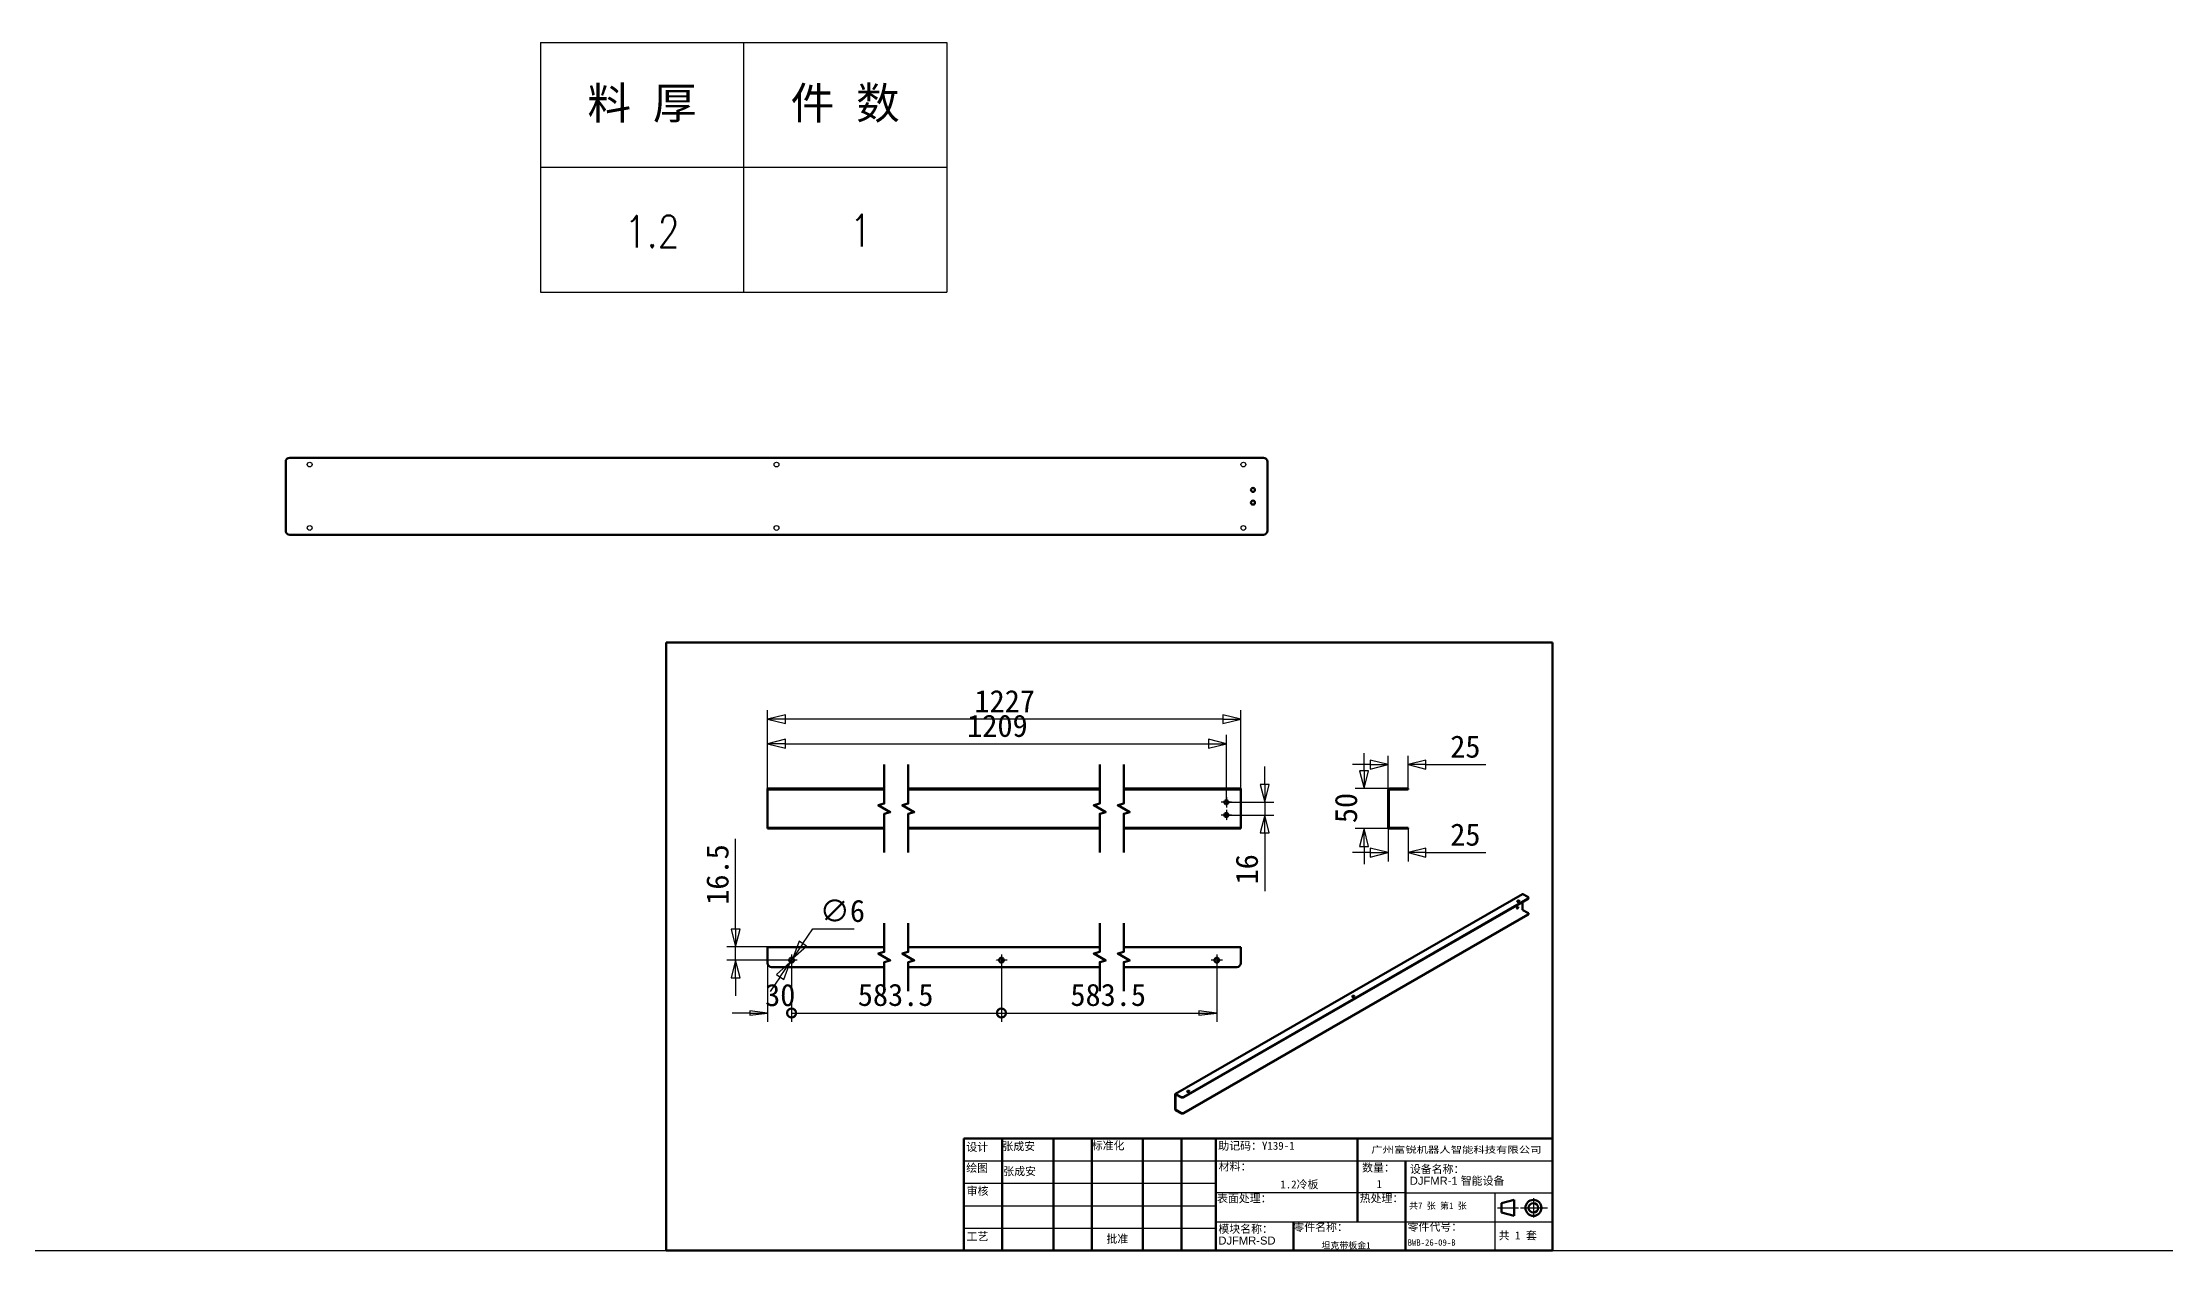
# Model space of a CAD drawing. Header units: millimetres. Extents: x 1521 to 290450, y -90694 to 6693.
# Drawn here: x 13728 to 16381, y -5627 to -4117 of the extents above; entities that cross this region are included whole.
import ezdxf
from ezdxf.enums import TextEntityAlignment as Align

# ---------------------------------------------------------------- set-up
doc = ezdxf.new("R2010")
doc.units = ezdxf.units.MM
doc.linetypes.add('CHAIN', pattern=[0.3543, 0.2362, -0.0295, 0.0591, -0.0295])
doc.layers.add('中心标记 (ISO)', color=1, linetype='Continuous', lineweight=25, true_color=0xff0000)
doc.layers.add('尺寸 (ISO)', color=5, linetype='Continuous', lineweight=25, true_color=0x0000ff)
for name, color, linetype, lineweight in [('可见 (ISO)', 7, 'Continuous', 50), ('图框 (ISO)', 7, 'Continuous', 70), ('折线 (ISO)', 7, 'Continuous', 50), ('标题 (ISO)', 7, 'Continuous', 50), ('符号 (ISO)', 7, 'Continuous', 25)]:
    doc.layers.add(name, color=color, linetype=linetype, lineweight=lineweight)
doc.styles.add('DIM', font='romans.shx', dxfattribs={"width": 0.8, "bigfont": 'bigfont.shx'})
doc.styles.get("Standard").update_dxf_attribs({"font": 'arial.ttf'})
doc.styles.add('文本样式126', font='simfang.ttf', dxfattribs={"width": 1.3})
doc.styles.add('文本样式19', font='tahoma.ttf')
doc.styles.add('文本样式91', font='simfang.ttf')
doc.styles.add('注释文本 (ISO)', font='simfang.ttf')
doc.dimstyles.new('默认 (GB)', dxfattribs={"dimscale": 11.111111, "dimtxt": 2.5, "dimasz": 2, "dimexe": 1, "dimexo": 0, "dimgap": 0.75, "dimtad": 1, "dimtoh": 1, "dimrnd": 1e-08, "dimdsep": 46, "dimtxsty": '注释文本 (ISO)', "dimblk": 'Filled-2', "dimcen": 0.09, "dimdle": 10, "dimclrd": 256, "dimclre": 256, "dimclrt": 256, "dimaunit": 1, "dimadec": 3, "dimazin": 2, "dimtfac": 0.52, "dimtmove": 0, "dimatfit": 3, "dimldrblk": 'Filled-1', "dimfxl": 0, "dimtolj": 1, "dimlwd": -1, "dimlwe": -1, "dimarcsym": 0})

# ---------------------------------------------------------------- blocks, each defined once
blk = doc.blocks.new('图框 A3-A4')
at = {"layer": '图框 (ISO)'}
for p, q in [((287, 200), (10, 200)), ((10, 200), (10, 10)), ((287, 10), (287, 200)), ((10, 10), (287, 10))]:
    blk.add_line(p, q, dxfattribs=at)
blk = doc.blocks.new('标题栏 GB1')
at = {"layer": '标题 (ISO)'}
for p, q in [((194.57, 65.23), (194.57, 72.23)), ((194.57, 72.23), (378.57, 72.23)), ((206.57, 65.23), (206.57, 72.23)), ((222.57, 65.23), (222.57, 72.23)), ((234.57, 65.23), (234.57, 72.23)), ((250.57, 65.23), (250.57, 72.23)), ((262.57, 65.23), (262.57, 72.23)), ((273.31, 65.23), (273.31, 72.23)), ((317.57, 65.23), (317.57, 72.23)), ((378.57, 72.23), (378.57, 65.23)), ((194.57, 37.23), (194.57, 65.23)), ((206.57, 37.23), (206.57, 65.23)), ((222.57, 44.23), (222.57, 65.23)), ((234.57, 37.23), (234.57, 65.23)), ((250.57, 37.23), (250.57, 65.23)), ((262.57, 37.23), (262.57, 65.23)), ((273.31, 65.23), (273.31, 37.23)), ((317.57, 55.23), (317.57, 65.23)), ((378.57, 65.23), (378.57, 37.23)), ((317.57, 55.23), (317.57, 46.23)), ((366.57, 53.06), (362.57, 52.06)), ((362.57, 52.06), (362.57, 49.06)), ((362.57, 49.06), (366.57, 48.06)), ((366.57, 48.06), (366.57, 53.06)), ((222.57, 44.23), (222.57, 37.23)), ((297.57, 46.23), (297.57, 37.23)), ((378.57, 37.23), (194.57, 37.23))]:
    blk.add_line(p, q, dxfattribs=at)
at = {"layer": '标题 (ISO)', "lineweight": 25}
for p, q in [((194.57, 65.23), (273.31, 65.23)), ((273.31, 65.23), (378.57, 65.23)), ((194.57, 58.23), (273.31, 58.23)), ((332.57, 55.23), (273.31, 55.23)), ((332.57, 55.23), (378.57, 55.23)), ((360.57, 55.23), (360.57, 46.23)), ((372.58, 53.56), (372.58, 47.56)), ((194.57, 51.23), (273.31, 51.23)), ((361.32, 50.56), (367.88, 50.56)), ((368.55, 50.56), (370.07, 50.56)), ((370.07, 50.56), (376.97, 50.56)), ((194.57, 44.23), (273.31, 44.23)), ((273.31, 46.23), (378.57, 46.23)), ((360.57, 46.23), (360.57, 37.23))]:
    blk.add_line(p, q, dxfattribs=at)
at = {"layer": '标题 (ISO)', "lineweight": 50}
blk.add_line((332.57, 65.23), (332.57, 37.23), dxfattribs=at)
at = {"layer": '标题 (ISO)'}
for radius in [2.5, 1.5]:
    blk.add_circle((372.57, 50.56), radius, dxfattribs=at)
at = {"layer": '标题 (ISO)', "style": '文本样式126', "width": 1.3}
blk.add_text('广州富锐机器人智能科技有限公司', height=2, dxfattribs=at).set_placement((348.5, 68.73), align=Align.MIDDLE_CENTER)
at = {"layer": '标题 (ISO)', "char_height": 2.5, "style": '注释文本 (ISO)'}
for s, insert, attachment_point in [('\\f仿宋|b0|i0;设计', (195.38, 70.83), 1), ('张成安', (206.66, 71.05), 1), ('\\f仿宋|b0|i0;标准化', (234.57, 71.28), 1), ('助记码：Y139-1', (274.11, 71.21), 1), ('\\f仿宋|b0|i0;绘图', (195.35, 64.28), 1), ('张成安', (206.92, 63.22), 1), ('\\f仿宋|b0|i0;材料：', (274.24, 64.72), 1), ('\\f仿宋|b0|i0;数量：', (319.04, 64.37), 1), ('\\f仿宋|b0|i0;审核', (195.48, 57.07), 1), ('\\f仿宋|b0|i0;热处理：', (318.29, 54.82), 1), ('\\f仿宋|b0|i0;批准', (242.57, 40.73), 5), ('\\f仿宋|b0|i0;零件名称：', (297.57, 45.8), 1), ('\\f仿宋|b0|i0;零件代号：', (333.25, 45.9), 1)]:
    blk.add_mtext(s, dxfattribs=dict(at, insert=insert, attachment_point=attachment_point))
at = {"layer": '标题 (ISO)', "char_height": 2.5, "attachment_point": 1, "line_spacing_factor": 0.872369, "style": '注释文本 (ISO)'}
for s, insert in [('设备名称：\\P\\fArial|b0|i0;\\H2.5000;DJFMR-1 智能设备', (333.96, 63.91)), ('模块名称：\\P\\fArial|b0|i0;\\H2.5000;DJFMR-SD', (274.14, 45.23))]:
    blk.add_mtext(s, dxfattribs=dict(at, insert=insert))
at = {"layer": '标题 (ISO)', "char_height": 2.5, "attachment_point": 1, "style": '注释文本 (ISO)'}
for s, insert, width in [('\\f仿宋|b0|i0;表面处理：', (273.7, 54.78), 18.7135), ('\\f仿宋|b0|i0;工艺', (195.45, 42.85), 7.4854), ('  共 1 套', (358.32, 43.18), 17.7919)]:
    blk.add_mtext(s, dxfattribs=dict(at, insert=insert, width=width))
at = {"layer": '标题 (ISO)', "insert": (333.72, 52.22), "char_height": 2, "width": 27.2374, "attachment_point": 1, "line_spacing_factor": 0.856364, "style": '注释文本 (ISO)'}
blk.add_mtext('\\f仿宋|b0|i0;\\H2.0000;共7 张 第1 张', dxfattribs=at)
at = {"layer": '标题 (ISO)'}
for tag, p, height, style in [('材料_001', (273.82, 56.78), 2.5, '注释文本 (ISO)'), ('零件代号_001', (297.34, 38.19), 2, '文本样式91'), ('描述_001', (333.22, 38.74), 2, '文本样式91')]:
    blk.add_attdef(tag, p, '', height=height, dxfattribs=dict(at, style=style))
at = {"layer": '标题 (ISO)', "style": '文本样式91'}
blk.add_attdef('热处理', text='', height=2, dxfattribs=at).set_placement((318.2, 50.63), align=Align.TOP_LEFT)
at = {"layer": '标题 (ISO)', "style": '文本样式19'}
for tag, p in [('工程核准人', (256.57, 40.73)), ('工程批准日期', (267.94, 40.73))]:
    blk.add_attdef(tag, text='', height=1, dxfattribs=at).set_placement(p, align=Align.MIDDLE_CENTER)
blk = doc.blocks.new('Filled-2')
at = {"color": 0}
for p, q in [((0, 0), (-1, 0.25)), ((-1, 0.25), (-1, -0.25)), ((-1, 0), (0, 0)), ((-1, -0.25), (0, 0))]:
    blk.add_line(p, q, dxfattribs=at)
at = {"color": 0, "flags": 128}
blk.add_lwpolyline([(-1, -0.25), (0, 0), (-1, 0.25), (-1, -0.25)], dxfattribs=at)
at = {"color": 0}
blk.add_solid([(-1, -0.25), (0, 0), (-1, 0.25), (-1, -0.25)], dxfattribs=at)
blk = doc.blocks.new('*D299')
at = {"layer": 'Defpoints', "color": 0, "transparency": 16777216}
for p in [(15409.6, -5097.4), (15434.6, -5099.8), (15409.6, -5129.8)]:
    blk.add_point(p, dxfattribs=at)
at = {"layer": '尺寸 (ISO)', "transparency": 16777216}
for p, q in [((15409.6, -5097.4), (15409.6, -5140.9)), ((15434.6, -5099.8), (15434.6, -5140.9)), ((15387.3, -5129.8), (15365.1, -5129.8)), ((15456.8, -5129.8), (15531.7, -5129.8))]:
    blk.add_line(p, q, dxfattribs=at)
at = {"layer": '尺寸 (ISO)', "transparency": 16777216, "xscale": 22.22222222222222, "yscale": 22.22222222222222, "zscale": 22.22222222222222}
blk.add_blockref('Filled-2', (15409.6, -5129.8), dxfattribs=at)
at = {"layer": '尺寸 (ISO)', "transparency": 16777216, "xscale": 22.22222222222222, "yscale": 22.22222222222222, "zscale": 22.22222222222222, "rotation": 180}
blk.add_blockref('Filled-2', (15434.6, -5129.8), dxfattribs=at)
at = {"layer": '尺寸 (ISO)', "transparency": 16777216, "insert": (15487.3, -5093.3), "char_height": 27.78, "attachment_point": 1, "style": '注释文本 (ISO)'}
blk.add_mtext('\\A1;25', dxfattribs=at)
blk = doc.blocks.new('Filled-1')
at = {"color": 0}
for p, q in [((0, 0), (-1, 0.125)), ((-1, 0.125), (-1, -0.125)), ((-1, 0), (0, 0)), ((-1, -0.125), (0, 0))]:
    blk.add_line(p, q, dxfattribs=at)
at = {"color": 0, "flags": 128}
blk.add_lwpolyline([(-1, -0.125), (0, 0), (-1, 0.125), (-1, -0.125)], dxfattribs=at)
at = {"color": 0}
blk.add_solid([(-1, -0.125), (0, 0), (-1, 0.125), (-1, -0.125)], dxfattribs=at)
blk = doc.blocks.new('*D289')
at = {"layer": 'Defpoints', "color": 0, "transparency": 16777216}
for p in [(15379.6, -5049.8), (15412, -5049.8), (15412, -5099.8)]:
    blk.add_point(p, dxfattribs=at)
at = {"layer": '尺寸 (ISO)', "transparency": 16777216}
for p, q in [((15379.6, -5027.6), (15379.6, -5005.3)), ((15412, -5049.8), (15368.4, -5049.8)), ((15412, -5099.8), (15368.4, -5099.8)), ((15379.6, -5122), (15379.6, -5144.2))]:
    blk.add_line(p, q, dxfattribs=at)
at = {"layer": '尺寸 (ISO)', "transparency": 16777216, "xscale": 22.22222222222222, "yscale": 22.22222222222222, "zscale": 22.22222222222222}
for p, rotation in [((15379.6, -5049.8), 270), ((15379.6, -5099.8), 90)]:
    blk.add_blockref('Filled-2', p, dxfattribs=dict(at, rotation=rotation))
at = {"layer": '尺寸 (ISO)', "transparency": 16777216, "insert": (15343.1, -5092.9), "char_height": 27.78, "attachment_point": 1, "rotation": 90, "style": '注释文本 (ISO)'}
blk.add_mtext('\\A1;50', dxfattribs=at)
blk = doc.blocks.new('*D290')
at = {"layer": 'Defpoints', "color": 0, "transparency": 16777216}
for p in [(15434.6, -5019.8), (15409.6, -5052.2), (15434.6, -5049.8)]:
    blk.add_point(p, dxfattribs=at)
at = {"layer": '尺寸 (ISO)', "transparency": 16777216}
for p, q in [((15409.6, -5052.2), (15409.6, -5008.7)), ((15434.6, -5049.8), (15434.6, -5008.7)), ((15387.3, -5019.8), (15365.1, -5019.8)), ((15456.8, -5019.8), (15531.7, -5019.8))]:
    blk.add_line(p, q, dxfattribs=at)
at = {"layer": '尺寸 (ISO)', "transparency": 16777216, "xscale": 22.22222222222222, "yscale": 22.22222222222222, "zscale": 22.22222222222222}
blk.add_blockref('Filled-2', (15409.6, -5019.8), dxfattribs=at)
at = {"layer": '尺寸 (ISO)', "transparency": 16777216, "xscale": 22.22222222222222, "yscale": 22.22222222222222, "zscale": 22.22222222222222, "rotation": 180}
blk.add_blockref('Filled-2', (15434.6, -5019.8), dxfattribs=at)
at = {"layer": '尺寸 (ISO)', "transparency": 16777216, "insert": (15487.3, -4983.3), "char_height": 27.78, "attachment_point": 1, "style": '注释文本 (ISO)'}
blk.add_mtext('\\A1;25', dxfattribs=at)
blk = doc.blocks.new('*D291')
at = {"layer": 'Defpoints', "color": 0, "transparency": 16777216}
for p in [(15207.5, -4993.7), (14634.1, -5052.2), (15207.5, -5066.8)]:
    blk.add_point(p, dxfattribs=at)
at = {"layer": '尺寸 (ISO)', "transparency": 16777216}
for p, q in [((14634.1, -5052.2), (14634.1, -4982.6)), ((15207.5, -5066.8), (15207.5, -4982.6)), ((14656.3, -4993.7), (15185.3, -4993.7))]:
    blk.add_line(p, q, dxfattribs=at)
at = {"layer": '尺寸 (ISO)', "transparency": 16777216, "xscale": 22.22222222222222, "yscale": 22.22222222222222, "zscale": 22.22222222222222, "rotation": 180}
blk.add_blockref('Filled-2', (14634.1, -4993.7), dxfattribs=at)
at = {"layer": '尺寸 (ISO)', "transparency": 16777216, "xscale": 22.22222222222222, "yscale": 22.22222222222222, "zscale": 22.22222222222222}
blk.add_blockref('Filled-2', (15207.5, -4993.7), dxfattribs=at)
at = {"layer": '尺寸 (ISO)', "transparency": 16777216, "insert": (14883.6, -4957.3), "char_height": 27.78, "attachment_point": 1, "style": '注释文本 (ISO)'}
blk.add_mtext('\\A1;1209', dxfattribs=at)
blk = doc.blocks.new('*D292')
at = {"layer": 'Defpoints', "color": 0, "transparency": 16777216}
for p in [(14634.1, -4962.9), (14634.1, -5052.2), (15225.5, -5052.2)]:
    blk.add_point(p, dxfattribs=at)
at = {"layer": '尺寸 (ISO)', "transparency": 16777216}
for p, q in [((14634.1, -5052.2), (14634.1, -4951.8)), ((15225.5, -5052.2), (15225.5, -4951.8)), ((15203.3, -4962.9), (14656.3, -4962.9))]:
    blk.add_line(p, q, dxfattribs=at)
at = {"layer": '尺寸 (ISO)', "transparency": 16777216, "xscale": 22.22222222222222, "yscale": 22.22222222222222, "zscale": 22.22222222222222, "rotation": 180}
blk.add_blockref('Filled-2', (14634.1, -4962.9), dxfattribs=at)
at = {"layer": '尺寸 (ISO)', "transparency": 16777216, "xscale": 22.22222222222222, "yscale": 22.22222222222222, "zscale": 22.22222222222222}
blk.add_blockref('Filled-2', (15225.5, -4962.9), dxfattribs=at)
at = {"layer": '尺寸 (ISO)', "transparency": 16777216, "insert": (14892.7, -4926.5), "char_height": 27.78, "attachment_point": 1, "style": '注释文本 (ISO)'}
blk.add_mtext('\\A1;1227', dxfattribs=at)
blk = doc.blocks.new('*D293')
at = {"layer": 'Defpoints', "color": 0, "transparency": 16777216}
for p in [(15207.5, -5066.8), (15207.5, -5082.8), (15255.5, -5082.8)]:
    blk.add_point(p, dxfattribs=at)
at = {"layer": '尺寸 (ISO)', "transparency": 16777216}
for p, q in [((15255.5, -5044.6), (15255.5, -5022.3)), ((15207.5, -5066.8), (15266.7, -5066.8)), ((15255.5, -5066.8), (15255.5, -5082.8)), ((15207.5, -5082.8), (15266.7, -5082.8)), ((15255.5, -5105), (15255.5, -5177.9))]:
    blk.add_line(p, q, dxfattribs=at)
at = {"layer": '尺寸 (ISO)', "transparency": 16777216, "xscale": 22.22222222222222, "yscale": 22.22222222222222, "zscale": 22.22222222222222}
for p, rotation in [((15255.5, -5066.8), 270), ((15255.5, -5082.8), 90)]:
    blk.add_blockref('Filled-2', p, dxfattribs=dict(at, rotation=rotation))
at = {"layer": '尺寸 (ISO)', "transparency": 16777216, "insert": (15219.1, -5169.5), "char_height": 27.78, "attachment_point": 1, "rotation": 90, "style": '注释文本 (ISO)'}
blk.add_mtext('\\A1;16', dxfattribs=at)
blk = doc.blocks.new('_DotSmall')
at = {"color": 0, "linetype": 'ByBlock', "const_width": 0.5}
blk.add_lwpolyline([(-0.0625, 0, 1), (0.0625, 0, 1)], format="xyb", close=True, dxfattribs=at)
blk = doc.blocks.new('*D294')
at = {"layer": 'Defpoints', "color": 0, "transparency": 16777216}
for p in [(14634.1, -5267.7), (14664.1, -5264.2), (14664.1, -5330.2)]:
    blk.add_point(p, dxfattribs=at)
at = {"layer": '尺寸 (ISO)', "transparency": 16777216}
for p, q in [((14634.1, -5267.7), (14634.1, -5341.3)), ((14664.1, -5264.2), (14664.1, -5341.3)), ((14611.9, -5330.2), (14589.7, -5330.2)), ((14664.1, -5330.2), (14686.3, -5330.2))]:
    blk.add_line(p, q, dxfattribs=at)
at = {"layer": '尺寸 (ISO)', "transparency": 16777216, "xscale": 22.22222222222222, "yscale": 22.22222222222222, "zscale": 22.22222222222222}
blk.add_blockref('Filled-1', (14634.1, -5330.2), dxfattribs=at)
at = {"layer": '尺寸 (ISO)', "transparency": 16777216, "xscale": 22.22222222222222, "yscale": 22.22222222222222, "zscale": 22.22222222222222, "rotation": 180}
blk.add_blockref('_DotSmall', (14664.1, -5330.2), dxfattribs=at)
at = {"layer": '尺寸 (ISO)', "transparency": 16777216, "insert": (14631, -5293.8), "char_height": 27.78, "attachment_point": 1, "style": '注释文本 (ISO)'}
blk.add_mtext('\\A1;30', dxfattribs=at)
blk = doc.blocks.new('*D295')
at = {"layer": 'Defpoints', "color": 0, "transparency": 16777216}
for p in [(14664.1, -5264.2), (14926.4, -5264.2), (14926.4, -5330.2)]:
    blk.add_point(p, dxfattribs=at)
at = {"layer": '尺寸 (ISO)', "transparency": 16777216}
for p, q in [((14664.1, -5264.2), (14664.1, -5341.3)), ((14926.4, -5264.2), (14926.4, -5341.3)), ((14664.1, -5330.2), (14926.4, -5330.2))]:
    blk.add_line(p, q, dxfattribs=at)
at = {"layer": '尺寸 (ISO)', "transparency": 16777216, "xscale": 22.22222222222222, "yscale": 22.22222222222222, "zscale": 22.22222222222222, "rotation": 180}
blk.add_blockref('_DotSmall', (14664.1, -5330.2), dxfattribs=at)
at = {"layer": '尺寸 (ISO)', "transparency": 16777216, "xscale": 22.22222222222222, "yscale": 22.22222222222222, "zscale": 22.22222222222222}
blk.add_blockref('_DotSmall', (14926.4, -5330.2), dxfattribs=at)
at = {"layer": '尺寸 (ISO)', "transparency": 16777216, "insert": (14746.9, -5293.6), "char_height": 27.78, "attachment_point": 1, "style": '注释文本 (ISO)'}
blk.add_mtext('\\A1;583.5', dxfattribs=at)
blk = doc.blocks.new('*D296')
at = {"layer": 'Defpoints', "color": 0, "transparency": 16777216}
for p in [(14926.4, -5264.2), (15195.5, -5264.2), (15195.5, -5330.2)]:
    blk.add_point(p, dxfattribs=at)
at = {"layer": '尺寸 (ISO)', "transparency": 16777216}
for p, q in [((14926.4, -5264.2), (14926.4, -5341.3)), ((15195.5, -5264.2), (15195.5, -5341.3)), ((14926.4, -5330.2), (15173.3, -5330.2))]:
    blk.add_line(p, q, dxfattribs=at)
at = {"layer": '尺寸 (ISO)', "transparency": 16777216, "xscale": 22.22222222222222, "yscale": 22.22222222222222, "zscale": 22.22222222222222, "rotation": 180}
blk.add_blockref('_DotSmall', (14926.4, -5330.2), dxfattribs=at)
at = {"layer": '尺寸 (ISO)', "transparency": 16777216, "xscale": 22.22222222222222, "yscale": 22.22222222222222, "zscale": 22.22222222222222}
blk.add_blockref('Filled-1', (15195.5, -5330.2), dxfattribs=at)
at = {"layer": '尺寸 (ISO)', "transparency": 16777216, "insert": (15012.6, -5293.6), "char_height": 27.78, "attachment_point": 1, "style": '注释文本 (ISO)'}
blk.add_mtext('\\A1;583.5', dxfattribs=at)
blk = doc.blocks.new('*D297')
at = {"layer": 'Defpoints', "color": 0, "transparency": 16777216}
for p in [(14634.1, -5247.7), (14594.1, -5264.2), (14664.1, -5264.2)]:
    blk.add_point(p, dxfattribs=at)
at = {"layer": '尺寸 (ISO)', "transparency": 16777216}
for p, q in [((14594.1, -5225.5), (14594.1, -5112.5)), ((14634.1, -5247.7), (14583, -5247.7)), ((14594.1, -5264.2), (14594.1, -5247.7)), ((14664.1, -5264.2), (14583, -5264.2)), ((14594.1, -5286.4), (14594.1, -5308.7))]:
    blk.add_line(p, q, dxfattribs=at)
at = {"layer": '尺寸 (ISO)', "transparency": 16777216, "xscale": 22.22222222222222, "yscale": 22.22222222222222, "zscale": 22.22222222222222}
for p, rotation in [((14594.1, -5247.7), 270), ((14594.1, -5264.2), 90)]:
    blk.add_blockref('Filled-2', p, dxfattribs=dict(at, rotation=rotation))
at = {"layer": '尺寸 (ISO)', "transparency": 16777216, "insert": (14557.5, -5194.9), "char_height": 27.78, "attachment_point": 1, "rotation": 90, "style": '注释文本 (ISO)'}
blk.add_mtext('\\A1;16.5', dxfattribs=at)
blk = doc.blocks.new('*D298')
at = {"layer": 'Defpoints', "color": 0, "transparency": 16777216}
for p in [(14662.4, -5266.7), (14665.8, -5261.7)]:
    blk.add_point(p, dxfattribs=at)
at = {"layer": '尺寸 (ISO)', "transparency": 16777216}
for p, q in [((14678.3, -5243.4), (14690.8, -5225)), ((14690.8, -5225), (14742.4, -5225)), ((14662.4, -5266.7), (14665.8, -5261.7)), ((14649.9, -5285.1), (14637.4, -5303.4))]:
    blk.add_line(p, q, dxfattribs=at)
at = {"layer": '尺寸 (ISO)', "transparency": 16777216, "xscale": 22.22222222222222, "yscale": 22.22222222222222, "zscale": 22.22222222222222}
for p, rotation in [((14665.8, -5261.7), 235.7294446863078), ((14662.4, -5266.7), 55.7294446863078)]:
    blk.add_blockref('Filled-2', p, dxfattribs=dict(at, rotation=rotation))
at = {"layer": '尺寸 (ISO)', "transparency": 16777216, "insert": (14699.2, -5188.6), "char_height": 27.78, "attachment_point": 1, "style": '注释文本 (ISO)'}
blk.add_mtext('\\A1;∅6', dxfattribs=at)
blk = doc.blocks.new('*T23')
at = {"color": 0, "linetype": 'ByBlock', "lineweight": -2, "transparency": 16777216}
for p, q in [((0, 0), (127, 0)), ((0, 0), (0, -78)), ((63.5, 0), (63.5, -78)), ((127, 0), (127, -78)), ((0, -39), (127, -39)), ((0, -78), (127, -78))]:
    blk.add_line(p, q, dxfattribs=at)
at = {"color": 0, "transparency": 16777216, "char_height": 10, "width": 60.5, "attachment_point": 5}
for s, insert in [('{\\fSimSun|b0|i0|c134|p2;料 厚}', (31.75, -19.5)), ('{\\fSimSun|b0|i0|c134|p2;件 数}', (95.25, -19.5))]:
    blk.add_mtext(s, dxfattribs=dict(at, insert=insert))
blk = doc.blocks.new('拆图参数')
blk.add_blockref('*T23', (-63.5, 78))
at = {"style": 'DIM', "width": 0.8}
blk.add_attdef('6', text='', height=10, dxfattribs=at).set_placement((-37.13, 18.91), align=Align.MIDDLE_LEFT)
blk.add_attdef('1', text='', height=10, dxfattribs=at).set_placement((36.65, 19.27), align=Align.MIDDLE_CENTER)

msp = doc.modelspace()

# ---------------------------------------------------------------- linework, layer by layer
msp.add_line((2367.9154, -5627.0721), (25519.491, -5627.0721))
for centre in [(14061.7962, -4644.7681), (14645.2962, -4644.7681), (15228.7962, -4644.7681), (14061.7962, -4723.9681), (14645.2962, -4723.9681), (15228.7962, -4723.9681)]:
    msp.add_circle(centre, 3)
at = {"layer": '中心标记 (ISO)', "linetype": 'CHAIN', "ltscale": 3.611324}
for p, q in [((15214.044, -5066.7769), (15201.044, -5066.7769)), ((15207.544, -5060.2769), (15207.544, -5073.2769)), ((15214.044, -5082.7769), (15201.044, -5082.7769)), ((15207.544, -5076.2769), (15207.544, -5089.2769))]:
    msp.add_line(p, q, dxfattribs=at)
at = {"layer": '中心标记 (ISO)', "linetype": 'CHAIN', "ltscale": 3.889126}
for p, q in [((14671.1264, -5264.2123), (14657.1264, -5264.2123)), ((14664.1264, -5257.2123), (14664.1264, -5271.2123)), ((14933.3604, -5264.2123), (14919.3604, -5264.2123)), ((14926.3604, -5257.2123), (14926.3604, -5271.2123)), ((15202.544, -5264.2123), (15188.544, -5264.2123)), ((15195.544, -5257.2123), (15195.544, -5271.2123))]:
    msp.add_line(p, q, dxfattribs=at)
at = {"layer": '可见 (ISO)'}
for p, q in [((14031.7962, -4641.2681), (14031.7962, -4727.4681)), ((14036.7962, -4636.2681), (15253.7962, -4636.2681)), ((15258.7962, -4641.2681), (15258.7962, -4727.4681)), ((15253.7962, -4732.4681), (14036.7962, -4732.4681)), ((14634.1264, -5049.7769), (14639.1264, -5049.7769)), ((14634.1264, -5049.7769), (14634.1264, -5050.9769)), ((14639.1264, -5050.9769), (14634.1264, -5050.9769)), ((14634.1264, -5050.9769), (14634.1264, -5052.1769)), ((14634.1264, -5097.3769), (14634.1264, -5052.1769)), ((14779.9947, -5049.7769), (14639.1264, -5049.7769)), ((14779.9947, -5050.9769), (14639.1264, -5050.9769)), ((15049.2459, -5049.7769), (14809.9947, -5049.7769)), ((15049.2459, -5050.9769), (14809.9947, -5050.9769)), ((15220.544, -5049.7769), (15079.2459, -5049.7769)), ((15220.544, -5050.9769), (15079.2459, -5050.9769)), ((15220.544, -5049.7769), (15225.544, -5049.7769)), ((15225.544, -5050.9769), (15220.544, -5050.9769)), ((15225.544, -5050.9769), (15225.544, -5049.7769)), ((15225.544, -5050.9769), (15225.544, -5052.1769)), ((15225.544, -5052.1769), (15225.544, -5097.3769)), ((15409.5591, -5097.3769), (15409.5591, -5052.1769)), ((15410.7591, -5097.3769), (15410.7591, -5052.1769)), ((15429.5591, -5049.7769), (15411.9591, -5049.7769)), ((15429.5591, -5050.9769), (15411.9591, -5050.9769)), ((15429.5591, -5049.7769), (15434.5591, -5049.7769)), ((15434.5591, -5050.9769), (15429.5591, -5050.9769)), ((15434.5591, -5050.9769), (15434.5591, -5049.7769)), ((14634.1264, -5098.5769), (14634.1264, -5097.3769)), ((14634.1264, -5098.5769), (14639.1264, -5098.5769)), ((14634.1264, -5098.5769), (14634.1264, -5099.7769)), ((14639.1264, -5099.7769), (14634.1264, -5099.7769)), ((14639.1264, -5098.5769), (14779.9947, -5098.5769)), ((14639.1264, -5099.7769), (14779.9947, -5099.7769)), ((14809.9947, -5098.5769), (15049.2459, -5098.5769)), ((14809.9947, -5099.7769), (15049.2459, -5099.7769)), ((15079.2459, -5098.5769), (15220.544, -5098.5769)), ((15079.2459, -5099.7769), (15220.544, -5099.7769)), ((15220.544, -5098.5769), (15225.544, -5098.5769)), ((15225.544, -5099.7769), (15220.544, -5099.7769)), ((15225.544, -5098.5769), (15225.544, -5097.3769)), ((15225.544, -5099.7769), (15225.544, -5098.5769)), ((15429.5591, -5098.5769), (15411.9591, -5098.5769)), ((15411.9591, -5099.7769), (15429.5591, -5099.7769)), ((15429.5591, -5098.5769), (15434.5591, -5098.5769)), ((15434.5591, -5099.7769), (15429.5591, -5099.7769)), ((15434.5591, -5099.7769), (15434.5591, -5098.5769)), ((15143.824, -5431.3824), (15577.634, -5181.5678)), ((15584.4554, -5187.246), (15154.1809, -5435.0246)), ((15584.4554, -5187.7365), (15154.1809, -5435.5151)), ((15577.8086, -5191.5642), (15577.8086, -5200.84)), ((15578.2329, -5181.6267), (15584.4554, -5185.21)), ((15585.1877, -5186.7185), (15585.1877, -5186.228)), ((15154.1809, -5454.9727), (15584.4554, -5207.1941)), ((15154.1809, -5455.4633), (15584.4554, -5207.6847)), ((15584.4554, -5205.1582), (15578.2329, -5201.5748)), ((15585.1877, -5206.1762), (15585.1877, -5206.6667)), ((14634.1264, -5247.7123), (14779.9947, -5247.7123)), ((14634.1264, -5247.7123), (14634.1264, -5250.1123)), ((14634.1264, -5267.7123), (14634.1264, -5250.1123)), ((14809.9947, -5247.7123), (15049.2459, -5247.7123)), ((15079.2459, -5247.7123), (15225.544, -5247.7123)), ((15225.544, -5250.1123), (15225.544, -5247.7123)), ((15225.544, -5250.1123), (15225.544, -5267.7123)), ((14779.9947, -5272.7123), (14639.1264, -5272.7123)), ((15049.2459, -5272.7123), (14809.9947, -5272.7123)), ((15220.544, -5272.7123), (15079.2459, -5272.7123)), ((15143.5743, -5450.4102), (15143.5743, -5431.9337)), ((15143.9986, -5450.6546), (15143.9986, -5432.178)), ((15150.6454, -5435.0246), (15144.4229, -5431.4413)), ((15150.6454, -5435.5151), (15144.4229, -5431.9318)), ((15150.6454, -5454.9727), (15144.4229, -5451.3894)), ((15144.4229, -5451.8799), (15150.6454, -5455.4633))]:
    msp.add_line(p, q, dxfattribs=at)
for centre, radius in [((15240.7962, -4676.3681), 2.5), ((15240.7962, -4692.3681), 2.5), ((15207.544, -5066.7769), 2.5), ((15207.544, -5082.7769), 2.5), ((14664.1264, -5264.2123), 3), ((14926.3604, -5264.2123), 3), ((15195.544, -5264.2123), 3)]:
    msp.add_circle(centre, radius, dxfattribs=at)
for centre, radius, start, end in [((14036.7962, -4641.2681), 5, 90, 180), ((15253.7962, -4641.2681), 5, 0, 90), ((14036.7962, -4727.4681), 5, 180, 270), ((15253.7962, -4727.4681), 5, 270, 0), ((15411.9591, -5052.1769), 2.4, 90, 180), ((15411.9591, -5052.1769), 1.2, 90, 180), ((15411.9591, -5097.3769), 2.4, 180, 270), ((15411.9591, -5097.3769), 1.2, 180, 270), ((14639.1264, -5267.7123), 5, 180, 270), ((15220.544, -5267.7123), 5, 270, 0)]:
    msp.add_arc(centre, radius, start, end, dxfattribs=at)
for centre, major_axis, ratio in [((15571.4447, -5198.5367), (0.6238, 1.0832), 0.578093116), ((15572.6114, -5190.6054), (1.5, 0), 0.575861701), ((15366.313, -5309.4047), (1.5, 0), 0.575861701), ((15160.0146, -5428.2041), (1.5, 0), 0.575861701)]:
    msp.add_ellipse(centre, major_axis=major_axis, ratio=ratio, dxfattribs=at)
for centre, major_axis, ratio, start_param, end_param in [((15571.0204, -5198.2923), (-0.6238, -1.0832), 0.578093116, 0.345595292, 2.795997362), ((15572.6114, -5191.0959), (1.5, 0), 0.575861701, 0.287899395, 2.853693259), ((15571.4447, -5191.9963), (0.6238, 1.0832), 0.578093116, 5.529102967, 7.200397067), ((15571.0204, -5191.752), (0.6238, 1.0832), 0.578093116, 5.379275889, 5.937590015), ((15578.2329, -5182.6077), (-0.5988, 1.0399), 0.578093116, 5.499720852, 6.283185307), ((15578.2329, -5201.0843), (-0.2994, 0.52), 0.578093116, 0.787331872, 2.358128199), ((15582.6877, -5186.228), (2.5, 0), 0.575861701, 5.497787144, 7.068583471), ((15582.6877, -5186.7185), (2.5, 0), 0.575861701, 5.497787144, 6.283185307), ((15582.6877, -5206.1762), (2.5, 0), 0.575861701, 5.497787144, 7.068583471), ((15582.6877, -5206.6667), (2.5, 0), 0.575861701, 5.497787144, 6.283185307), ((15366.313, -5309.8952), (1.5, 0), 0.575861701, 0.287899395, 2.853693259), ((15144.4229, -5432.4223), (-0.5988, 1.0399), 0.578093116, 5.499720852, 7.070517179), ((15144.4229, -5432.4223), (-0.2994, 0.52), 0.578093116, 5.499720852, 7.070517179), ((15152.4132, -5434.0066), (-2.5, 0), 0.575861701, 0.785398163, 2.35619449), ((15152.4132, -5434.4971), (2.5, 0), 0.575861701, 3.926990817, 5.497787144), ((15160.0146, -5428.6946), (1.5, 0), 0.575861701, 0.287899395, 2.853693259), ((15144.4229, -5450.8989), (0.5988, -1.0399), 0.578093116, 3.928924525, 5.499720852), ((15144.4229, -5450.8989), (-0.2994, 0.52), 0.578093116, 0.787331872, 2.358128199), ((15152.4132, -5453.9547), (-2.5, 0), 0.575861701, 0.785398163, 2.35619449), ((15152.4132, -5454.4453), (2.5, 0), 0.575861701, 3.926990817, 5.497787144)]:
    msp.add_ellipse(centre, major_axis=major_axis, ratio=ratio, start_param=start_param, end_param=end_param, dxfattribs=at)
at = {"layer": '折线 (ISO)', "flags": 128}
for points in [[(14779.9947, -5129.7769), (14779.9947, -5081.1167), (14787.4947, -5079.1071), (14772.4947, -5070.4468), (14779.9947, -5068.4372), (14779.9947, -5019.7769)], [(14809.9947, -5129.7769), (14809.9947, -5081.1167), (14817.4947, -5079.1071), (14802.4947, -5070.4468), (14809.9947, -5068.4372), (14809.9947, -5019.7769)], [(15049.2459, -5129.7769), (15049.2459, -5081.1167), (15056.7459, -5079.1071), (15041.7459, -5070.4468), (15049.2459, -5068.4372), (15049.2459, -5019.7769)], [(15079.2459, -5129.7769), (15079.2459, -5081.1167), (15086.7459, -5079.1071), (15071.7459, -5070.4468), (15079.2459, -5068.4372), (15079.2459, -5019.7769)], [(14779.9947, -5302.7123), (14779.9947, -5266.552), (14787.4947, -5264.5424), (14772.4947, -5255.8822), (14779.9947, -5253.8725), (14779.9947, -5217.7123)], [(14809.9947, -5302.7123), (14809.9947, -5266.552), (14817.4947, -5264.5424), (14802.4947, -5255.8822), (14809.9947, -5253.8725), (14809.9947, -5217.7123)], [(15049.2459, -5302.7123), (15049.2459, -5266.552), (15056.7459, -5264.5424), (15041.7459, -5255.8822), (15049.2459, -5253.8725), (15049.2459, -5217.7123)], [(15079.2459, -5302.7123), (15079.2459, -5266.552), (15086.7459, -5264.5424), (15071.7459, -5255.8822), (15079.2459, -5253.8725), (15079.2459, -5217.7123)]]:
    msp.add_lwpolyline(points, dxfattribs=at)

# ---------------------------------------------------------------- block references
at = {"xscale": 4, "yscale": 4, "zscale": 4}
msp.add_blockref('拆图参数', (14604.0899, -4429.1971), dxfattribs=at).add_auto_attribs({'1': '1', '6': '1.2'})
msp.add_blockref('图框 A3-A4', (14467.2749, -5667.0721), dxfattribs=at)
ref = msp.add_blockref('标题栏 GB1', (14100.9904, -5775.9729), dxfattribs=dict(xscale=4, yscale=4, zscale=4))
ref.add_attrib('零件代号_001', '坦克带板金1', (15326.3129, -5624.6453), dxfattribs={"layer": '标题 (ISO)', "height": 8, "style": '文本样式91'})
ref.add_attrib('描述_001', 'BWB-26-09-B', (15434.0646, -5621.013), dxfattribs={"layer": '标题 (ISO)', "height": 8, "style": '文本样式91'})
ref.add_attrib('材料_001', '1.2冷板', (15274.9155, -5549.4408), dxfattribs={"layer": '标题 (ISO)', "height": 10, "style": '注释文本 (ISO)'})

# ---------------------------------------------------------------- texts
at = {"layer": '符号 (ISO)', "insert": (15395.2519, -5538.9718), "char_height": 10, "attachment_point": 1, "style": '注释文本 (ISO)'}
msp.add_mtext('{1}', dxfattribs=at)

# ---------------------------------------------------------------- dimensions: what is measured, and where the dimension line sits
at = {"layer": '尺寸 (ISO)'}
for base, p1, p2, text, override, picture, middle in [((14634.1264, -4962.9253), (15225.544, -5052.1769), (14634.1264, -5052.1769), '1227', {"dimtoh": 0, "dimdec": 2, "dimlfac": 2.074676, "dimtp": 0, "dimtm": 0, "dimtdec": 3, "dimtofl": 0, "dimatfit": 1}, '*D292', (14929.8352, -4962.9253)), ((15207.544, -4993.6846), (14634.1264, -5052.1769), (15207.544, -5066.7769), '1209', {"dimtoh": 0, "dimdec": 2, "dimlfac": 2.108411, "dimtp": 0, "dimtm": 0, "dimtdec": 3, "dimtofl": 0, "dimatfit": 1}, '*D291', (14920.8052, -4993.6846)), ((14926.3604, -5330.2123), (14664.1264, -5264.2123), (14926.3604, -5264.2123), '583.5', {"dimtoh": 0, "dimdec": 2, "dimlfac": 2.225112, "dimblk1": 'DotSmall', "dimblk2": 'DotSmall', "dimsah": 1, "dimdle": 0, "dimtp": 0, "dimtm": 0, "dimtdec": 3, "dimtofl": 0, "dimatfit": 1}, '*D295', (14795.2734, -5330.2123)), ((15195.544, -5330.2123), (14926.3604, -5264.2123), (15195.544, -5264.2123), '583.5', {"dimtoh": 0, "dimdec": 2, "dimlfac": 2.167665, "dimblk1": 'DotSmall', "dimblk2": 'Filled-1', "dimsah": 1, "dimdle": 0, "dimtp": 0, "dimtm": 0, "dimtdec": 3, "dimtofl": 0, "dimatfit": 1}, '*D296', (15060.9822, -5330.2123))]:
    dim = msp.add_linear_dim(base=base, p1=p1, p2=p2, angle=180, text=text, dimstyle='默认 (GB)', override=override, dxfattribs=at)
    dim.commit()
    dim.dimension.update_dxf_attribs({"geometry": picture, "text_midpoint": middle, "dimtype": 160})
for base, p1, p2, picture, middle in [((15434.5591, -5019.7769), (15409.5591, -5052.1769), (15434.5591, -5049.7769), '*D290', (15505.3528, -5019.7769)), ((15409.5591, -5129.7769), (15434.5591, -5099.7769), (15409.5591, -5097.3769), '*D299', (15505.3528, -5129.7769))]:
    dim = msp.add_linear_dim(base=base, p1=p1, p2=p2, dimstyle='默认 (GB)', override={"dimtoh": 0, "dimdec": 2, "dimtp": 0, "dimtm": 0, "dimtdec": 3, "dimtofl": 0, "dimatfit": 2}, dxfattribs=at)
    dim.commit()
    dim.dimension.update_dxf_attribs({"geometry": picture, "text_midpoint": middle, "dimtype": 160})
for base, p1, p2, angle, override, picture, middle in [((15379.5591, -5049.7769), (15411.9591, -5099.7769), (15411.9591, -5049.7769), 270, {"dimtoh": 0, "dimdec": 2, "dimtp": 0, "dimtm": 0, "dimtdec": 3, "dimtofl": 0, "dimatfit": 1}, '*D289', (15379.5591, -5074.7769)), ((15255.544, -5082.7769), (15207.544, -5066.7769), (15207.544, -5082.7769), 90, {"dimtoh": 0, "dimdec": 2, "dimtp": 0, "dimtm": 0, "dimtdec": 3, "dimtofl": 1, "dimatfit": 1}, '*D293', (15255.544, -5152.5389)), ((14594.1264, -5264.2123), (14634.1264, -5247.7123), (14664.1264, -5264.2123), 270, {"dimtoh": 0, "dimdec": 2, "dimtp": 0, "dimtm": 0, "dimtdec": 3, "dimtofl": 1, "dimatfit": 1}, '*D297', (14594.1264, -5157.871)), ((14664.1264, -5330.2123), (14634.1264, -5267.7123), (14664.1264, -5264.2123), 180, {"dimtoh": 0, "dimdec": 2, "dimblk1": 'Filled-1', "dimblk2": 'DotSmall', "dimsah": 1, "dimdle": 0, "dimtp": 0, "dimtm": 0, "dimtdec": 3, "dimtofl": 0, "dimatfit": 1}, '*D294', (14649.1264, -5330.2123))]:
    dim = msp.add_linear_dim(base=base, p1=p1, p2=p2, angle=angle, dimstyle='默认 (GB)', override=override, dxfattribs=at)
    dim.commit()
    dim.dimension.update_dxf_attribs({"geometry": picture, "text_midpoint": middle, "dimtype": 160})
dim = msp.add_diameter_dim_2p(p1=(14662.437, -5266.6914), p2=(14665.8157, -5261.7331), dimstyle='默认 (GB)', override={"dimtih": 1, "dimdec": 2, "dimlfac": 1, "dimtp": 0, "dimtm": 0, "dimtdec": 3, "dimatfit": 2}, dxfattribs=at)
dim.commit()
dim.dimension.update_dxf_attribs({"geometry": '*D298', "text_midpoint": (14720.7895, -5225.0048), "dimtype": 163})

doc.saveas('drawing.dxf')
